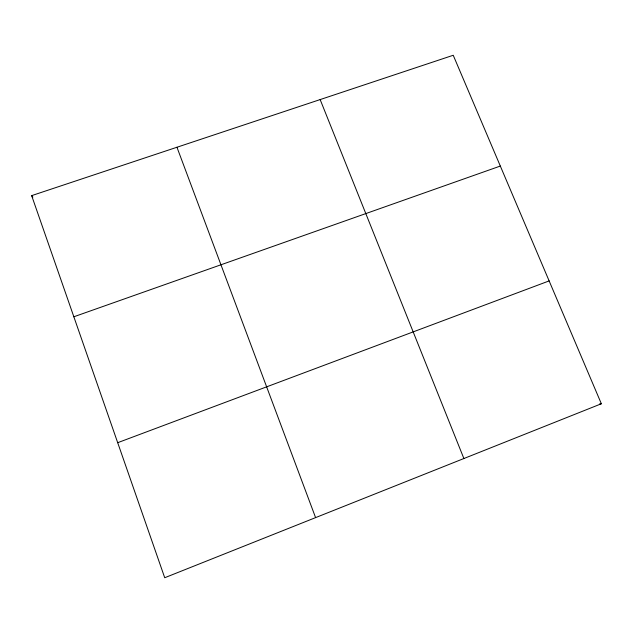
<?xml version="1.0" encoding="UTF-8"?>
<svg xmlns="http://www.w3.org/2000/svg" width="633" height="633" viewBox="0 0 633 633"><rect width="100%" height="100%" fill="white"/><g stroke="black" fill="none" stroke-linecap="round" stroke-linejoin="round"><path stroke-width="0.95" d="M601.35 403.759L164.722 577.731L31.65 195.629L453.236 55.269L601.35 403.759L599.451 404.052M117.691 442.696L549.135 280.91M73.839 316.777L500.323 166.052M31.65 195.629L32.869 197.132M320.156 99.579L463.886 458.529M176.955 147.252L315.59 517.612"/></g></svg>
